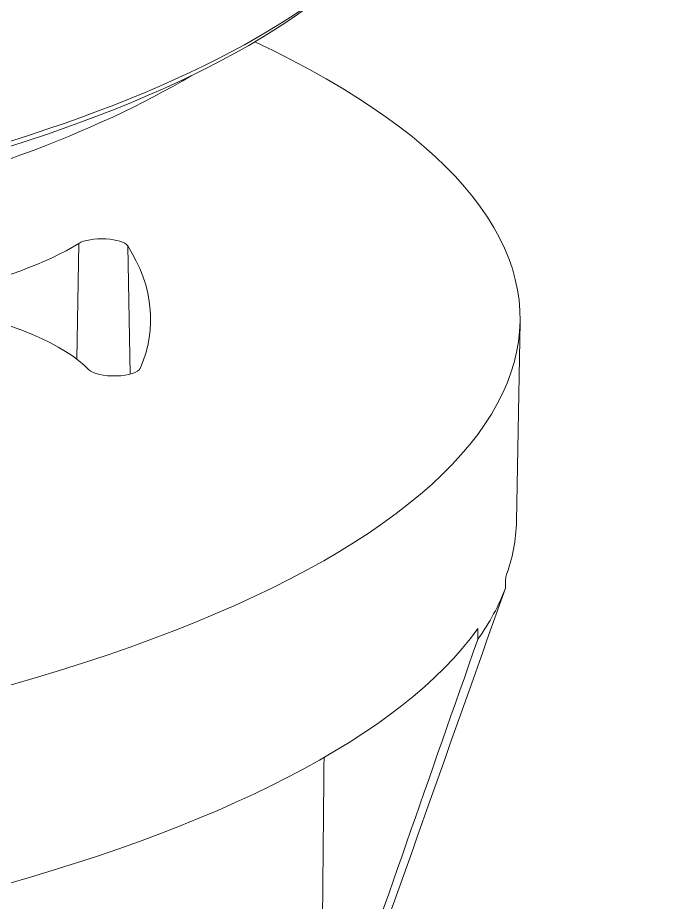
# Model space of a CAD drawing. Extents: x 9509 to 10103, y -15405 to -14985.
# Drawn here: x 10051.14 to 10063.41, y -15205.24 to -15188.5 of the extents above; entities that cross this region are included whole.
import ezdxf

# ---------------------------------------------------------------- set-up
doc = ezdxf.new("R2010")
doc.units = 0
doc.header["$MEASUREMENT"] = 0
doc.linetypes.add('HIDDEN2', pattern=[4.7625, 3.175, -1.5875])
doc.layers.add('1', color=4, linetype='HIDDEN2')

msp = doc.modelspace()

# ---------------------------------------------------------------- linework, layer by layer
at = {"layer": '1', "color": 1, "linetype": 'Continuous', "lineweight": 13}
for p, q in [((10052.26, -15194.962), (10052.295, -15192.77)), ((10053.268, -15195.245), (10053.223, -15192.815))]:
    msp.add_line(p, q, dxfattribs=at)
at = {"layer": '1', "color": 7, "linetype": 'Continuous', "lineweight": 18}
msp.add_line((10060.588, -15198.026), (10060.655, -15194.252), dxfattribs=at)
at = {"layer": '1', "color": 1, "linetype": 'Continuous', "lineweight": 13}
for centre, major_axis, start_param, end_param in [((10033.147, -15180.531), (26, 0.017), 3.749548, 6.281083), ((10033.149, -15184.588), (-26, -0.017), 0.410821, 2.729414)]:
    msp.add_ellipse(centre, major_axis=major_axis, ratio=0.330963, start_param=start_param, end_param=end_param, dxfattribs=at)
at = {"layer": '1', "color": 7, "linetype": 'Continuous', "lineweight": 18}
for centre, major_axis, ratio, start_param, end_param in [((10033.149, -15184.777), (25.8, 0.016), 0.330963, 3.525023, 5.974974), ((10033.156, -15194.213), (-27.5, -0.018), 0.330963, 0.934474, 3.755618), ((10033.15, -15185.721), (-24.3, -0.016), 0.330963, 2.178752, 2.636836), ((10045.056, -15191.465), (8.25, 0.005), 0.330963, 5.320345, 5.782702), ((10052.733, -15192.849), (-0.5, 0), 0.330963, 3.347218, 5.782702), ((10033.156, -15194.213), (-20.5, -0.013), 0.330963, 3.003267, 3.347218), ((10046.292, -15195.817), (-6.5, -0.004), 0.330963, 3.448109, 4.153285), ((10052.965, -15195.113), (-0.5, 0), 0.330963, 0.306517, 3.003267), ((10033.158, -15197.988), (27.43, 0.018), 0.330963, 6.160454, 6.277071), ((10033.158, -15198.197), (-27.426, -0.018), 0.330963, 2.909713, 3.018588), ((10033.158, -15197.988), (27.43, 0.018), 0.330963, 5.375056, 6.051031), ((10030.121, -14816.037), (-6.185, 845.228), 0.031919, 4.230195, 4.237281)]:
    msp.add_ellipse(centre, major_axis=major_axis, ratio=ratio, start_param=start_param, end_param=end_param, dxfattribs=at)
msp.add_open_spline([(10060.378, -15199.293), (10060.378, -15199.274), (10060.379, -15199.256), (10060.379, -15199.219), (10060.38, -15199.201), (10060.381, -15199.149), (10060.382, -15199.115), (10060.382, -15199.082)], degree=3, knots=[0, 0, 0, 0, 0.262166, 0.262166, 0.524331, 0.524331, 1, 1, 1, 1], dxfattribs=at)
for points in [[(10057.576, -15207.184), (10058.51, -15204.554), (10059.444, -15201.923), (10060.378, -15199.293)], [(10057.154, -15207.965), (10058.053, -15205.399), (10058.953, -15202.832), (10059.852, -15200.266)]]:
    msp.add_open_spline(points, degree=3, dxfattribs=at)
msp.add_rational_spline([(10059.852, -15200.266), (10059.853, -15200.163), (10059.854, -15200.06)], [0.499998067905, 0.500001932095, 0.499998067905], degree=2, dxfattribs=at)

doc.saveas('drawing.dxf')
